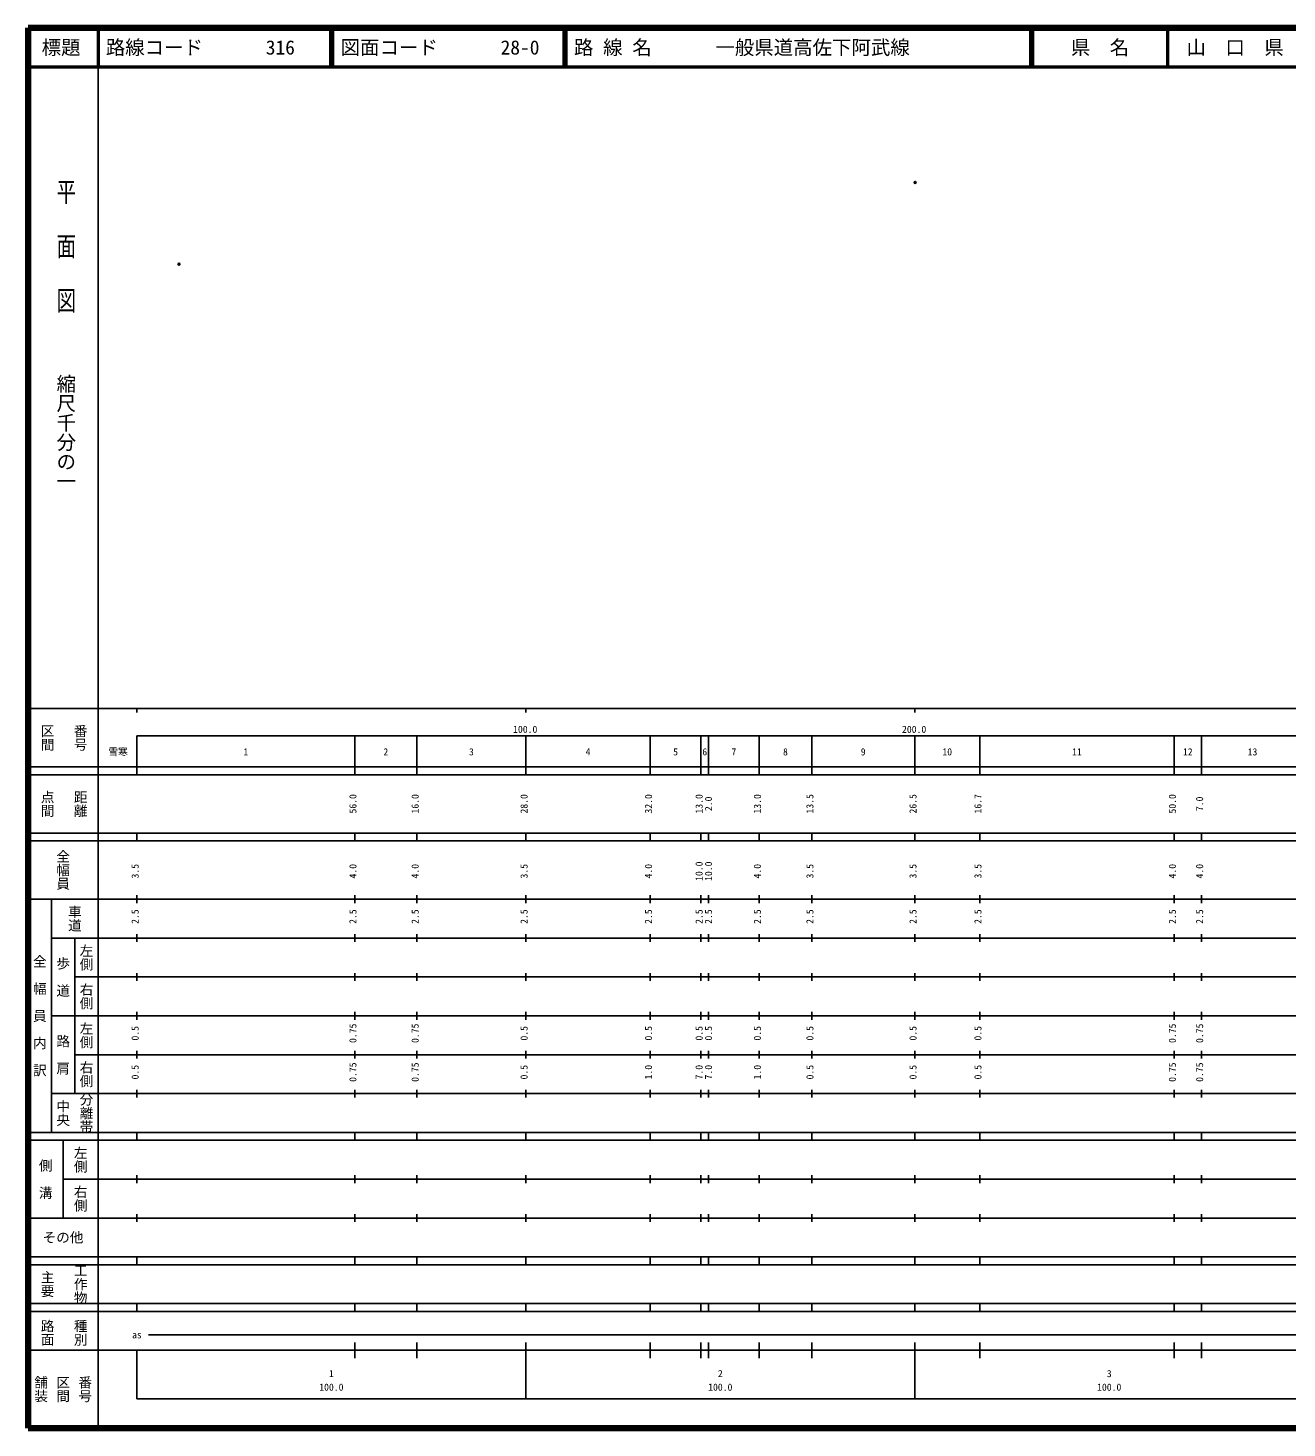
# Model space of a CAD drawing. Units: millimetres on the paper. Extents: x 40 to 680, y 20 to 380.
# Drawn here: x 40 to 363.7, y 20 to 380 of the extents above; entities that cross this region are included whole.
import ezdxf
from ezdxf.enums import TextEntityAlignment as Align

# ---------------------------------------------------------------- set-up
doc = ezdxf.new("R2010")
doc.units = ezdxf.units.MM
doc.header["$PDMODE"] = 32
doc.header["$PDSIZE"] = 0.5
doc.layers.add('M-OTRS', color=6, linetype='Continuous')
doc.layers.add('M-TTL-TXT', color=7, linetype='Continuous')
for name, color, linetype, lineweight in [('M-TTL', 2, 'Continuous', 140), ('M-TTL-BAND', 7, 'Continuous', 25), ('M-TTL-LINE', 7, 'Continuous', 50)]:
    doc.layers.add(name, color=color, linetype=linetype, lineweight=lineweight)
doc.styles.add('@ＭＳ ゴシック', font='')
doc.styles.add('ＭＳ ゴシック', font='')
doc.styles.get('@ＭＳ ゴシック').set_extended_font_data('@MS Gothic')
doc.styles.get('ＭＳ ゴシック').set_extended_font_data('MS Gothic')

msp = doc.modelspace()

# ---------------------------------------------------------------- linework, layer by layer
at = {"layer": 'M-OTRS'}
for p in [(268.1, 340.305), (78.826, 319.241)]:
    msp.add_point(p, dxfattribs=at)
at = {"layer": 'M-TTL'}
for p, q in [((40, 380), (40, 20)), ((680, 380), (40, 380)), ((40, 20), (680, 20))]:
    msp.add_line(p, q, dxfattribs=at)
at = {"layer": 'M-TTL-BAND'}
for p, q in [((58, 370), (58, 20)), ((40, 205), (579, 205)), ((68, 205), (68, 204)), ((168, 205), (168, 204)), ((268, 205), (268, 204)), ((68, 198), (579, 198)), ((68, 198), (68, 188)), ((124, 188), (124, 198)), ((140, 188), (140, 198)), ((168, 188), (168, 198)), ((200, 188), (200, 198)), ((213, 188), (213, 198)), ((215, 188), (215, 198)), ((228, 188), (228, 198)), ((241.5, 188), (241.5, 198)), ((268, 188), (268, 198)), ((284.7, 188), (284.7, 198)), ((334.7, 188), (334.7, 198)), ((341.7, 188), (341.7, 198)), ((40, 190), (579, 190)), ((40, 188), (579, 188)), ((40, 173), (579, 173)), ((68, 171), (68, 173)), ((124, 171), (124, 173)), ((140, 171), (140, 173)), ((168, 171), (168, 173)), ((200, 171), (200, 173)), ((213, 171), (213, 173)), ((215, 171), (215, 173)), ((228, 171), (228, 173)), ((241.5, 171), (241.5, 173)), ((268, 171), (268, 173)), ((284.7, 171), (284.7, 173)), ((334.7, 171), (334.7, 173)), ((341.7, 171), (341.7, 173)), ((40, 171), (579, 171)), ((40, 156), (579, 156)), ((46, 96), (46, 156)), ((68, 155), (68, 157)), ((124, 155), (124, 157)), ((140, 155), (140, 157)), ((168, 155), (168, 157)), ((200, 155), (200, 157)), ((213, 155), (213, 157)), ((215, 155), (215, 157)), ((228, 155), (228, 157)), ((241.5, 155), (241.5, 157)), ((268, 155), (268, 157)), ((284.7, 155), (284.7, 157)), ((334.7, 155), (334.7, 157)), ((341.7, 155), (341.7, 157)), ((46, 146), (579, 146)), ((52, 146), (52, 106)), ((68, 145), (68, 147)), ((124, 145), (124, 147)), ((140, 145), (140, 147)), ((168, 145), (168, 147)), ((200, 145), (200, 147)), ((213, 145), (213, 147)), ((215, 145), (215, 147)), ((228, 145), (228, 147)), ((241.5, 145), (241.5, 147)), ((268, 145), (268, 147)), ((284.7, 145), (284.7, 147)), ((334.7, 145), (334.7, 147)), ((341.7, 145), (341.7, 147)), ((68, 135), (68, 137)), ((124, 135), (124, 137)), ((140, 135), (140, 137)), ((168, 135), (168, 137)), ((200, 135), (200, 137)), ((213, 135), (213, 137)), ((215, 135), (215, 137)), ((228, 135), (228, 137)), ((241.5, 135), (241.5, 137)), ((268, 135), (268, 137)), ((284.7, 135), (284.7, 137)), ((334.7, 135), (334.7, 137)), ((341.7, 135), (341.7, 137)), ((52, 136), (579, 136)), ((46, 126), (579, 126)), ((68, 125), (68, 127)), ((124, 125), (124, 127)), ((140, 125), (140, 127)), ((168, 125), (168, 127)), ((200, 125), (200, 127)), ((213, 125), (213, 127)), ((215, 125), (215, 127)), ((228, 125), (228, 127)), ((241.5, 125), (241.5, 127)), ((268, 125), (268, 127)), ((284.7, 125), (284.7, 127)), ((334.7, 125), (334.7, 127)), ((341.7, 125), (341.7, 127)), ((52, 116), (579, 116)), ((68, 115), (68, 117)), ((124, 115), (124, 117)), ((140, 115), (140, 117)), ((168, 115), (168, 117)), ((200, 115), (200, 117)), ((213, 115), (213, 117)), ((215, 115), (215, 117)), ((228, 115), (228, 117)), ((241.5, 115), (241.5, 117)), ((268, 115), (268, 117)), ((284.7, 115), (284.7, 117)), ((334.7, 115), (334.7, 117)), ((341.7, 115), (341.7, 117)), ((46, 106), (579, 106)), ((68, 105), (68, 107)), ((124, 105), (124, 107)), ((140, 105), (140, 107)), ((168, 105), (168, 107)), ((200, 105), (200, 107)), ((213, 105), (213, 107)), ((215, 105), (215, 107)), ((228, 105), (228, 107)), ((241.5, 105), (241.5, 107)), ((268, 105), (268, 107)), ((284.7, 105), (284.7, 107)), ((334.7, 105), (334.7, 107)), ((341.7, 105), (341.7, 107)), ((40, 96), (579, 96)), ((40, 94), (579, 94)), ((49, 94), (49, 74)), ((68, 94), (68, 96)), ((124, 94), (124, 96)), ((140, 94), (140, 96)), ((168, 94), (168, 96)), ((200, 94), (200, 96)), ((213, 94), (213, 96)), ((215, 94), (215, 96)), ((228, 94), (228, 96)), ((241.5, 94), (241.5, 96)), ((268, 94), (268, 96)), ((284.7, 94), (284.7, 96)), ((334.7, 94), (334.7, 96)), ((341.7, 94), (341.7, 96)), ((49, 84), (579, 84)), ((68, 83), (68, 85)), ((124, 83), (124, 85)), ((140, 83), (140, 85)), ((168, 83), (168, 85)), ((200, 83), (200, 85)), ((213, 83), (213, 85)), ((215, 83), (215, 85)), ((228, 83), (228, 85)), ((241.5, 83), (241.5, 85)), ((268, 83), (268, 85)), ((284.7, 83), (284.7, 85)), ((334.7, 83), (334.7, 85)), ((341.7, 83), (341.7, 85)), ((40, 74), (579, 74)), ((68, 73), (68, 75)), ((124, 73), (124, 75)), ((140, 73), (140, 75)), ((168, 73), (168, 75)), ((200, 73), (200, 75)), ((213, 73), (213, 75)), ((215, 73), (215, 75)), ((228, 73), (228, 75)), ((241.5, 73), (241.5, 75)), ((268, 73), (268, 75)), ((284.7, 73), (284.7, 75)), ((334.7, 73), (334.7, 75)), ((341.7, 73), (341.7, 75)), ((40, 64), (579, 64)), ((40, 62), (579, 62)), ((68, 62), (68, 64)), ((124, 62), (124, 64)), ((140, 62), (140, 64)), ((168, 62), (168, 64)), ((200, 62), (200, 64)), ((213, 62), (213, 64)), ((215, 62), (215, 64)), ((228, 62), (228, 64)), ((241.5, 62), (241.5, 64)), ((268, 62), (268, 64)), ((284.7, 62), (284.7, 64)), ((334.7, 62), (334.7, 64)), ((341.7, 62), (341.7, 64)), ((40, 52), (579, 52)), ((68, 50), (68, 52)), ((124, 50), (124, 52)), ((140, 50), (140, 52)), ((168, 50), (168, 52)), ((200, 50), (200, 52)), ((213, 50), (213, 52)), ((215, 50), (215, 52)), ((228, 50), (228, 52)), ((241.5, 50), (241.5, 52)), ((268, 50), (268, 52)), ((284.7, 50), (284.7, 52)), ((334.7, 50), (334.7, 52)), ((341.7, 50), (341.7, 52)), ((40, 50), (579, 50)), ((71, 44), (565, 44)), ((40, 40), (579, 40)), ((68, 40), (68, 27.5)), ((124, 38), (124, 42)), ((140, 38), (140, 42)), ((168, 27.5), (168, 42)), ((200, 38), (200, 42)), ((213, 38), (213, 42)), ((215, 38), (215, 42)), ((228, 38), (228, 42)), ((241.5, 38), (241.5, 42)), ((268, 27.5), (268, 42)), ((284.7, 38), (284.7, 42)), ((334.7, 38), (334.7, 42)), ((341.7, 38), (341.7, 42)), ((68, 27.5), (579, 27.5))]:
    msp.add_line(p, q, dxfattribs=at)
at = {"layer": 'M-TTL-LINE'}
for p, q in [((58, 380), (58, 370)), ((117.75, 380), (117.75, 370)), ((118.25, 380), (118.25, 370)), ((177.75, 380), (177.75, 370)), ((178.25, 380), (178.25, 370)), ((297.75, 380), (297.75, 370)), ((298.25, 380), (298.25, 370)), ((333, 380), (333, 370)), ((40, 370), (680, 370))]:
    msp.add_line(p, q, dxfattribs=at)

# ---------------------------------------------------------------- texts
at = {"layer": 'M-TTL-BAND', "style": '@ＭＳ ゴシック', "width": 1.4}
msp.add_text('平  面  図', height=3.666, rotation=270, dxfattribs=at).set_placement((49.777, 306.475), align=Align.MIDDLE_RIGHT)
at = {"layer": 'M-TTL-BAND', "style": '@ＭＳ ゴシック'}
msp.add_text('縮尺千分の一', height=3.666, rotation=270, dxfattribs=at).set_placement((49.777, 261.03), align=Align.MIDDLE_RIGHT)
for s, p in [('区間', (45, 197.5)), ('番号', (53.5, 197.5)), ('点間', (45, 180.5)), ('距離', (53.5, 180.5)), ('全幅員', (49, 163.5)), ('車道', (52, 151)), ('左側', (55, 141)), ('全\u3000幅\u3000員\u3000内\u3000訳', (43, 126)), ('歩\u3000道', (49, 136)), ('右側', (55, 131)), ('左側', (55, 121)), ('路\u3000肩', (49, 116)), ('右側', (55, 111)), ('分離帯', (55, 101)), ('中央', (49, 101)), ('左側', (53.5, 89)), ('側\u3000溝', (44.5, 84)), ('右側', (53.5, 79)), ('工作物', (53.5, 57)), ('主要', (45, 57)), ('路面', (45, 44.5)), ('種別', (53.5, 44.5)), ('舗装', (43.333, 30)), ('区間', (49, 30)), ('番号', (54.667, 30))]:
    msp.add_text(s, height=2.566, rotation=270, dxfattribs=at).set_placement(p, align=Align.MIDDLE_CENTER)
at = {"layer": 'M-TTL-BAND', "style": 'ＭＳ ゴシック'}
for s, p in [('100.0', (167.844, 198.195)), ('200.0', (267.844, 198.195)), ('雪寒', (63.16, 192.405)), ('1', (96, 192.405)), ('2', (132, 192.405)), ('3', (154, 192.405)), ('4', (184, 192.405)), ('5', (206.5, 192.405)), ('6', (214, 192.405)), ('7', (221.5, 192.405)), ('8', (234.75, 192.405)), ('9', (254.75, 192.405)), ('10', (276.35, 192.405)), ('11', (309.7, 192.405)), ('12', (338.2, 192.405)), ('13', (354.85, 192.405)), ('as', (68, 42.5)), ('1', (118, 32.523)), ('2', (218, 32.523)), ('3', (318, 32.523)), ('100.0', (118, 29.033)), ('100.0', (218, 29.033)), ('100.0', (318, 29.033))]:
    msp.add_text(s, height=1.833, dxfattribs=at).set_placement(p, align=Align.BOTTOM_CENTER)
for s, p in [('56.0', (125, 180.5)), ('16.0', (141, 180.5)), ('28.0', (169, 180.5)), ('32.0', (201, 180.5)), ('13.0', (214, 180.5)), ('2.0', (216.43, 180.5)), ('13.0', (229, 180.5)), ('13.5', (242.5, 180.5)), ('26.5', (269, 180.5)), ('16.7', (285.7, 180.5)), ('50.0', (335.7, 180.5)), ('7.0', (342.7, 180.5)), ('3.5', (69, 163.174)), ('4.0', (125, 163.174)), ('4.0', (141, 163.174)), ('3.5', (169, 163.174)), ('4.0', (201, 163.174)), ('10.0', (214, 163.174)), ('10.0', (216.43, 163.174)), ('4.0', (229, 163.174)), ('3.5', (242.5, 163.174)), ('3.5', (269, 163.174)), ('3.5', (285.7, 163.174)), ('4.0', (335.7, 163.174)), ('4.0', (342.7, 163.174)), ('2.5', (69, 151.5)), ('2.5', (125, 151.5)), ('2.5', (141, 151.5)), ('2.5', (169, 151.5)), ('2.5', (201, 151.5)), ('2.5', (214, 151.5)), ('2.5', (216.43, 151.5)), ('2.5', (229, 151.5)), ('2.5', (242.5, 151.5)), ('2.5', (269, 151.5)), ('2.5', (285.7, 151.5)), ('2.5', (335.7, 151.5)), ('2.5', (342.7, 151.5)), ('0.5', (69, 121.5)), ('0.75', (125, 121.5)), ('0.75', (141, 121.5)), ('0.5', (169, 121.5)), ('0.5', (201, 121.5)), ('0.5', (214, 121.5)), ('0.5', (216.43, 121.5)), ('0.5', (229, 121.5)), ('0.5', (242.5, 121.5)), ('0.5', (269, 121.5)), ('0.5', (285.7, 121.5)), ('0.75', (335.7, 121.5)), ('0.75', (342.7, 121.5)), ('0.5', (69, 111.5)), ('0.75', (125, 111.5)), ('0.75', (141, 111.5)), ('0.5', (169, 111.5)), ('1.0', (201, 111.5)), ('7.0', (214, 111.5)), ('7.0', (216.43, 111.5)), ('1.0', (229, 111.5)), ('0.5', (242.5, 111.5)), ('0.5', (269, 111.5)), ('0.5', (285.7, 111.5)), ('0.75', (335.7, 111.5)), ('0.75', (342.7, 111.5))]:
    msp.add_text(s, height=1.833, rotation=90, dxfattribs=at).set_placement(p, align=Align.BOTTOM_CENTER)
msp.add_text('その他', height=2.566, dxfattribs=at).set_placement((49, 69), align=Align.MIDDLE_CENTER)
at = {"layer": 'M-TTL-TXT', "style": 'ＭＳ ゴシック'}
for s, p in [('標題', (48.5, 375)), ('県\u3000名', (315.625, 375)), ('山\u3000口\u3000県', (350.375, 375))]:
    msp.add_text(s, height=3.666, dxfattribs=at).set_placement(p, align=Align.MIDDLE_CENTER)
for s, p in [('路線コード', (60, 375)), ('316', (101.142, 375)), ('図面コード', (120.38, 375)), ('28-0', (161.521, 375)), ('路 線 名', (180.38, 375)), ('一般県道高佐下阿武線', (216.734, 375))]:
    msp.add_text(s, height=3.666, dxfattribs=at).set_placement(p, align=Align.MIDDLE_LEFT)

doc.saveas('drawing.dxf')
